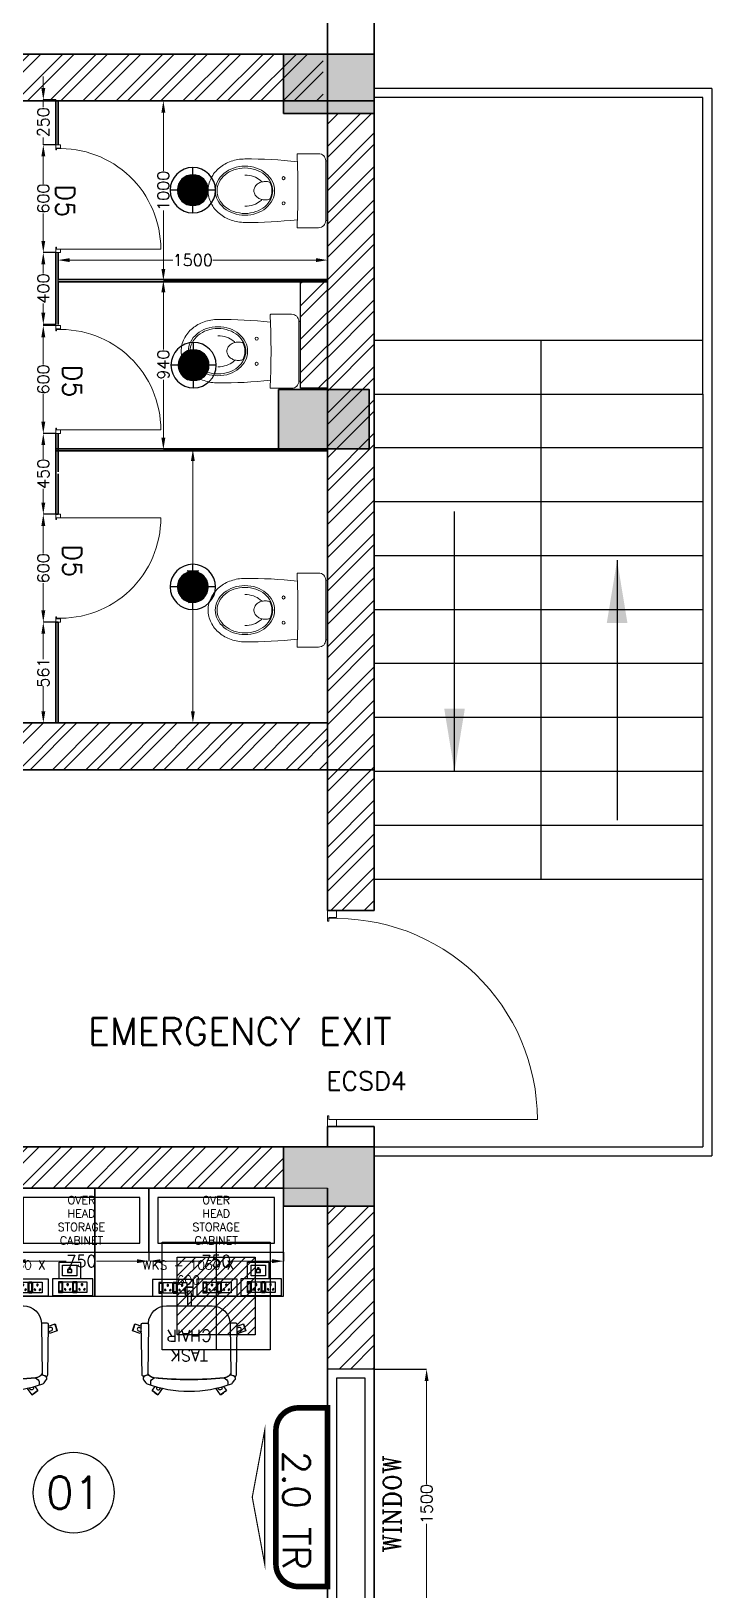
# Model space of a CAD drawing. Extents: x -52083 to 49512, y -145230 to 20224.
# Drawn here: x -25967 to -22179, y -115345 to -106674 of the extents above; entities that cross this region are included whole.
import ezdxf
from ezdxf.enums import TextEntityAlignment as Align

# ---------------------------------------------------------------- set-up
doc = ezdxf.new("R2010")
doc.units = 0
doc.header["$LTSCALE"] = 0.5
doc.header["$MEASUREMENT"] = 0
doc.header["$PDMODE"] = 32
for name, color, linetype, lineweight in [('0-1 AC UNIT', 8, 'Continuous', 25), ('1', 7, 'Continuous', 9), ('1200x2100 Door', 5, 'Continuous', 5), ('COL', 1, 'Continuous', 35), ('DIM', 3, 'Continuous', 5), ('ELE-36W EMERGENCY  LED LIGHT', 7, 'Continuous', 25), ('Hatch-1', 8, 'Continuous', 5), ('Microlab', 5, 'Continuous', 13), ('New Wall', 5, 'Continuous', 35), ('Sa-Block Text', 7, 'Continuous', 18), ('wall-1', 7, 'Continuous', 35)]:
    doc.layers.add(name, color=color, linetype=linetype, lineweight=lineweight)
for name, color, linetype in [('Asbuilt', 7, 'Continuous'), ('ELE 36W EMERGENCY LIGHT', 5, 'Continuous'), ('ELE-12W LED', 1, 'Continuous'), ('Godrej chairs', 22, 'Continuous'), ('Godrej Furniture', 21, 'Continuous'), ('PDF_Text', 5, 'Continuous'), ('SA-6MRP', 1, 'Continuous'), ('SA-6MUP', 223, 'Continuous'), ('SA-FUR', 3, 'Continuous'), ('SA-Lan', 3, 'Continuous'), ('TEXT-N', 1, 'Continuous')]:
    doc.layers.add(name, color=color, linetype=linetype)
doc.styles.add('RomanS', font='romans.shx')
doc.styles.get("Standard").update_dxf_attribs({"font": 'romans.shx'})
doc.dimstyles.new('Sa-dim', dxfattribs={"dimtxt": 65, "dimasz": 65, "dimexe": 0, "dimexo": 0, "dimtad": 0, "dimdec": 0, "dimdsep": 46, "dimtxsty": 'Standard', "dimcen": 0, "dimclrd": 256, "dimclre": 7, "dimclrt": 1, "dimadec": 0, "dimazin": 0, "dimtfac": 1, "dimtdec": 0, "dimtmove": 0, "dimatfit": 3, "dimfxl": 1, "dimlwd": -1, "dimarcsym": 0})
pattern_1 = [(45, (22946.7, -16431.28), (-92.80777, 92.80777), []), (45, (23008.57, -16431.28), (-92.80777, 92.80777), [])]

# ---------------------------------------------------------------- blocks, each defined once
blk = doc.blocks.new('*U109')
at = {"color": 5}
blk.add_wipeout([(50, 400), (50, 240), (1450, 240), (1450, 400)], dxfattribs=at)
blk.add_wipeout([(0, 450), (0, 190), (1500, 190), (1500, 450)], dxfattribs=at)
for points in [[(0, 450), (0, 190), (1500, 190), (1500, 450)], [(50, 400), (50, 240), (1450, 240), (1450, 400)]]:
    blk.add_lwpolyline(points, close=True, dxfattribs=at)
blk = doc.blocks.new('*D951')
at = {"layer": 'Defpoints', "color": 0}
for p in [(-24057.5, -114118), (-23766.3, -114118), (-24057.5, -115618)]:
    blk.add_point(p, dxfattribs=at)
at = {"layer": 'DIM', "color": 7, "lineweight": -2}
for p, q in [((-24057.5, -114118), (-23766.3, -114118)), ((-24057.5, -115618), (-23766.3, -115618))]:
    blk.add_line(p, q, dxfattribs=at)
at = {"layer": 'DIM'}
for p, q in [((-23766.3, -114183), (-23766.3, -114757.5)), ((-23766.3, -115553), (-23766.3, -114978.5))]:
    blk.add_line(p, q, dxfattribs=at)
for points in [[(-23777.1, -114183), (-23755.5, -114183), (-23766.3, -114118)], [(-23777.1, -115553), (-23755.5, -115553), (-23766.3, -115618)]]:
    blk.add_solid(points, dxfattribs=at)
at = {"layer": 'DIM', "color": 1, "insert": (-23766.3, -114868), "char_height": 65, "attachment_point": 5, "rotation": 90}
blk.add_mtext('1500', dxfattribs=at)
blk = doc.blocks.new('SD 1200x2100')
at = {"layer": '1200x2100 Door'}
for p, q in [((289771.1, 46661.9), (289771.1, 46711.8)), ((289771.1, 46711.8), (289829.5, 46711.8)), ((289771.1, 46661.9), (289771.1, 46711.8)), ((289771.1, 46661.9), (289809.4, 46661.9)), ((289809.4, 46661.9), (289809.4, 46705.1)), ((289809.4, 46705.1), (289829.5, 46705.1)), ((289829.5, 46705.1), (289829.5, 46711.8)), ((290971.1, 46711.8), (290912.7, 46711.8)), ((290912.7, 46705.1), (290912.7, 46711.8)), ((290932.8, 46705.1), (290912.7, 46705.1)), ((290932.8, 46661.9), (290932.8, 46705.1)), ((290971.1, 46661.9), (290932.8, 46661.9)), ((290932.8, 46661.9), (290932.8, 45543.9)), ((290971.1, 46661.9), (290971.1, 46711.8))]:
    blk.add_line(p, q, dxfattribs=at)
blk.add_arc((290932.8, 46661.9), 1118, 177.44259, 270, dxfattribs=at)
blk = doc.blocks.new('Taskchair')
at = {"layer": 'Godrej chairs', "color": 7, "ltscale": 10}
for p, q in [((-214.6, 220.3), (-214.6, 220.3)), ((-282.4, -81.2), (-266.1, -76)), ((282.4, -81.2), (266.1, -76)), ((-276.2, -100.3), (-266.5, -97.1)), ((276.2, -100.3), (266.5, -97.1)), ((-10, -293.7), (-10, -221.3)), ((10, -293.7), (10, -221.3))]:
    blk.add_line(p, q, dxfattribs=at)
for points in [[(-190.2, 227.7), (-207.2, 251.2), (-174.8, 274.7), (-148.4, 238.3)], [(148.4, 238.3), (174.8, 274.7), (207.2, 251.2), (190.2, 227.7)], [(-241.7, 208.3), (-241.7, 208.3)], [(-234.9, 213.3), (-234.9, 213.3)], [(-195, 179.1), (-195, 179.1)], [(164.5, 243.5), (164.5, 243.5)], [(180.7, 231.7), (180.7, 231.7)], [(195, 179.1), (195, 179.1)], [(214.6, 220.3), (214.6, 220.3)], [(214.6, 220.3), (214.6, 220.3)], [(214.6, 220.3), (214.6, 220.3)], [(241.7, 208.3), (241.7, 208.3)], [(-218.9, 171.1), (-218.9, 171.1)], [(-218.9, 171.1), (-218.9, 171.1)], [(218.9, 171.1), (218.9, 171.1)], [(218.9, 171.1), (218.9, 171.1)], [(218.9, 171.1), (218.9, 171.1)], [(-266.6, -107.7), (-302.9, -119.5), (-315.3, -81.4), (-272.5, -67.5), (-269.4, -77)], [(269.4, -77), (272.5, -67.5), (315.3, -81.4), (302.9, -119.5), (266.6, -107.7)], [(10, -280), (20, -280), (20, -325), (-20, -325), (-20, -280), (-10, -280)]]:
    blk.add_lwpolyline(points, dxfattribs=at)
for points in [[(-174.5, 274.2, 0.030798), (-206.8, 250.7)], [(206.8, 250.7, 0.030798), (174.5, 274.2)], [(221.5, 169, 0.261227), (235.8, 165.9, 0.000719), (251.5, 171, 0.414214), (254.3, 192), (241.7, 208.3, 0.143437), (234.9, 213.3, 0.174712), (-234.9, 213.3, 0.143437), (-241.7, 208.3), (-254.3, 192, 0.414214), (-251.5, 171, 0.000719), (-235.8, 165.9, 0.261227), (-221.5, 169, -0.182992), (-195, 179.1), (-209.5, 191.6, -0.217315), (-214.6, 202.9), (-214.6, 220.3)], [(-231.1, 156.3, -0.28884), (-195, 179.1, -0.051282), (195, 179.1, -0.28884), (231.1, 156.3)], [(196.9, 179, 0.051149), (-195, 179.1)], [(-179.9, 230.6), (-180.7, 231.7, -1), (-164.5, 243.5), (-159, 235.9)], [(179.9, 230.6), (180.7, 231.7, 1), (164.5, 243.5), (159, 235.9)], [(214.6, 220.3), (214.6, 220.3), (214.6, 202.9, -0.217315), (209.5, 191.6), (195, 179.1, -0.161268), (218.9, 171.1), (218.9, 171.1)], [(227, -116.4), (226.8, -124.1, -0.405093), (126.8, -220.9), (-126.8, -220.9, -0.405093), (-226.8, -124.1), (-227, -116.4)]]:
    blk.add_lwpolyline(points, format="xyb", dxfattribs=at)
for points in [[(-259.3, -124.1), (-234.5, -124.1, 0.423389), (-227, -116.3), (-231.1, 159.2, 0.318217), (-236.4, 166.1), (-252.5, 171.2, 0.507849), (-262.2, 164), (-266.8, -116.6, 0.413746)], [(259.3, -124.1), (234.5, -124.1, -0.423389), (227, -116.3), (231.1, 159.2, -0.318217), (236.4, 166.1), (252.5, 171.2, -0.507849), (262.2, 164), (266.8, -116.6, -0.413746)]]:
    blk.add_lwpolyline(points, format="xyb", close=True, dxfattribs=at)
for centre, radius, start, end in [((0, 0), 325, 194.47188, 201.52812), ((-279.3, -90.7), 10, 108, 288), ((279.3, -90.7), 10, 252, 72), ((0, 0), 325, 338.47188, 345.52812), ((0, 0), 325, 266.47188, 273.52812), ((0, -293.7), 10, 180, 0)]:
    blk.add_arc(centre, radius, start, end, dxfattribs=at)
at = {"layer": 'PDF_Text', "insert": (0, 0), "char_height": 65, "width": 310.353, "attachment_point": 5}
blk.add_mtext('{\\C1;TASK CHAIR}', dxfattribs=at)
blk = doc.blocks.new('A$C3AAB5AD5')
at = {"layer": 'Godrej Furniture', "color": 1, "ltscale": 10}
blk.add_lwpolyline([(0, 535.2), (1050, 535.2), (1050, 1135.2), (0, 1135.2)], close=True, dxfattribs=at)
at = {"layer": 'Godrej Furniture', "color": 7, "rotation": 180}
blk.add_blockref('Taskchair', (525, 260.2), dxfattribs=at)
at = {"color": 7, "lineweight": 0, "ltscale": 500, "insert": (520.1, 665.3), "char_height": 50, "attachment_point": 5}
blk.add_mtext_dynamic_manual_height_columns('WKS - 1050 X 600', width=575.671, gutter_width=1, heights=[0], dxfattribs=at)
blk = doc.blocks.new('*U123')
at = {"color": 30}
for points in [[(-750, -355), (0, -355), (0, 0), (-750, 0)], [(-700, -305), (-50, -305), (-50, -50), (-700, -50)]]:
    blk.add_lwpolyline(points, close=True, dxfattribs=at)
blk = doc.blocks.new('*D1009')
at = {"layer": 'Defpoints', "color": 0}
for p in [(-25312.5, -113466.7), (-24562.5, -113466.7), (-24562.5, -113516.7)]:
    blk.add_point(p, dxfattribs=at)
at = {"layer": 'DIM', "color": 7, "lineweight": -2}
for p, q in [((-25312.5, -113466.7), (-25312.5, -113516.7)), ((-24562.5, -113466.7), (-24562.5, -113516.7))]:
    blk.add_line(p, q, dxfattribs=at)
at = {"layer": 'DIM'}
for p, q in [((-25247.5, -113516.7), (-25021.7, -113516.7)), ((-24627.5, -113516.7), (-24853.3, -113516.7))]:
    blk.add_line(p, q, dxfattribs=at)
for points in [[(-25247.5, -113505.9), (-25247.5, -113527.5), (-25312.5, -113516.7)], [(-24627.5, -113505.9), (-24627.5, -113527.5), (-24562.5, -113516.7)]]:
    blk.add_solid(points, dxfattribs=at)
at = {"layer": 'DIM', "color": 1, "insert": (-24937.5, -113516.7), "char_height": 65, "attachment_point": 5}
blk.add_mtext('750', dxfattribs=at)
blk = doc.blocks.new('*D1010')
at = {"layer": 'Defpoints', "color": 0}
for p in [(-26062.5, -113466.7), (-25312.5, -113466.7), (-25312.5, -113516.7)]:
    blk.add_point(p, dxfattribs=at)
at = {"layer": 'DIM', "color": 7, "lineweight": -2}
for p, q in [((-26062.5, -113466.7), (-26062.5, -113516.7)), ((-25312.5, -113466.7), (-25312.5, -113516.7))]:
    blk.add_line(p, q, dxfattribs=at)
at = {"layer": 'DIM'}
for p, q in [((-25997.5, -113516.7), (-25771.7, -113516.7)), ((-25377.5, -113516.7), (-25603.3, -113516.7))]:
    blk.add_line(p, q, dxfattribs=at)
for points in [[(-25997.5, -113505.9), (-25997.5, -113527.5), (-26062.5, -113516.7)], [(-25377.5, -113505.9), (-25377.5, -113527.5), (-25312.5, -113516.7)]]:
    blk.add_solid(points, dxfattribs=at)
at = {"layer": 'DIM', "color": 1, "insert": (-25687.5, -113516.7), "char_height": 65, "attachment_point": 5}
blk.add_mtext('750', dxfattribs=at)
blk = doc.blocks.new('*U133')
at = {"ltscale": 300}
for p, q in [((-78.1, 29.8), (-78.1, -29.8)), ((-78.1, 29.8), (-78.1, -29.8)), ((-57.3, 29.8), (-78.1, 29.8)), ((-78.1, 29.8), (-57.3, 29.8)), ((-76.3, 23.3), (-76.3, -23.3)), ((-59.1, 23.3), (-76.3, 23.3)), ((-59.1, -23.3), (-59.1, 23.3)), ((-57.3, -29.8), (-57.3, 29.8)), ((-53.9, 29.8), (-1.7, 29.8)), ((-53.9, -29.8), (-53.9, 29.8)), ((-1.7, 29.8), (-1.7, -29.8)), ((1.7, 29.8), (1.7, -29.8)), ((1.7, 29.8), (1.7, -29.8)), ((22.5, 29.8), (1.7, 29.8)), ((1.7, 29.8), (22.5, 29.8)), ((3.5, 23.3), (3.5, -23.3)), ((20.7, 23.3), (3.5, 23.3)), ((20.7, -23.3), (20.7, 23.3)), ((22.5, -29.8), (22.5, 29.8)), ((25.9, -29.8), (25.9, 29.8)), ((25.9, 29.8), (78.1, 29.8)), ((78.1, 29.8), (78.1, -29.8)), ((-78.1, -29.8), (-57.3, -29.8)), ((-76.3, -21.2), (-59.1, -21.2)), ((-76.3, -23.3), (-59.1, -23.3)), ((-1.7, -29.8), (-53.9, -29.8)), ((1.7, -29.8), (22.5, -29.8)), ((3.5, -21.2), (20.7, -21.2)), ((3.5, -23.3), (20.7, -23.3)), ((78.1, -29.8), (25.9, -29.8))]:
    blk.add_line(p, q, dxfattribs=at)
blk.add_lwpolyline([(-113, -46), (113, -46), (113, 46), (-113, 46)], close=True, dxfattribs=at)
for centre, radius, start, end in [((-27.8, 14.7), 4.06, 307.15837, 232.84163), ((-27.8, 10.6), 2.59, 161.40312, 18.59688), ((52, 14.7), 4.06, 307.15837, 232.84163), ((52, 10.6), 2.59, 161.40312, 18.59688), ((-42.7, -11.6), 3.5, 5.26891, 272.51003), ((-39.9, -14), 2.82, 202.68381, 75.09514), ((-15.7, -14), 2.82, 104.90486, 337.31619), ((-12.9, -11.6), 3.5, 267.48997, 174.73109), ((37.1, -11.6), 3.5, 5.26891, 272.51003), ((39.9, -14), 2.82, 202.68381, 75.09514), ((64.1, -14), 2.82, 104.90486, 337.31619), ((66.9, -11.6), 3.5, 267.48997, 174.73109)]:
    blk.add_arc(centre, radius, start, end, dxfattribs=at)
at = {"layer": 'Sa-Block Text', "flags": 1}
for tag, p in [('PROJECTNAME', (102.4, 776)), ('FLOOR', (102.4, 686.5)), ('LABNAME', (102.4, 577)), ('ITEMNO:', (102.4, 479.7))]:
    blk.add_attdef(tag, text='', height=65, dxfattribs=at).set_placement(p, align=Align.MIDDLE_CENTER)
at = {"layer": 'Sa-Block Text'}
blk.add_attdef('CATALOGUE', text='', height=65, dxfattribs=at).set_placement((102.4, 360.5), align=Align.MIDDLE_CENTER)
blk = doc.blocks.new('*U119')
at = {"layer": '0-1 AC UNIT', "color": 3, "const_width": 31.2}
blk.add_lwpolyline([(-272.5, -287.5), (471.2, -287.5, 0.414214), (596.2, -162.5), (596.2, 0), (-397.5, 0), (-397.5, -162.5, 0.414214)], format="xyb", close=True, dxfattribs=at)
at = {"layer": '0-1 AC UNIT', "color": 3, "const_width": 6.25}
blk.add_lwpolyline([(471.2, -350), (99.4, -419.2), (-272.5, -350), (471.2, -350)], dxfattribs=at)
blk = doc.blocks.new('A$C054a1436')
at = {"color": 1}
blk.add_circle((225, 225), 225, dxfattribs=at)
blk.add_attdef('T1', text='', height=180).set_placement((225, 225), align=Align.MIDDLE_CENTER)
blk = doc.blocks.new('*U130')
for p, q in [((-78.1, 29.8), (-78.1, -29.8)), ((-78.1, 29.8), (-78.1, -29.8)), ((-57.3, 29.8), (-78.1, 29.8)), ((-78.1, 29.8), (-57.3, 29.8)), ((-76.3, 23.3), (-76.3, -23.3)), ((-59.1, 23.3), (-76.3, 23.3)), ((-59.1, -23.3), (-59.1, 23.3)), ((-57.3, -29.8), (-57.3, 29.8)), ((-53.9, 29.8), (-1.7, 29.8)), ((-53.9, -29.8), (-53.9, 29.8)), ((-1.7, 29.8), (-1.7, -29.8)), ((1.7, 29.8), (1.7, -29.8)), ((1.7, 29.8), (1.7, -29.8)), ((22.5, 29.8), (1.7, 29.8)), ((1.7, 29.8), (22.5, 29.8)), ((3.5, 23.3), (3.5, -23.3)), ((20.7, 23.3), (3.5, 23.3)), ((20.7, -23.3), (20.7, 23.3)), ((22.5, -29.8), (22.5, 29.8)), ((25.9, -29.8), (25.9, 29.8)), ((25.9, 29.8), (78.1, 29.8)), ((78.1, 29.8), (78.1, -29.8)), ((-78.1, -29.8), (-57.3, -29.8)), ((-76.3, -21.2), (-59.1, -21.2)), ((-76.3, -23.3), (-59.1, -23.3)), ((-1.7, -29.8), (-53.9, -29.8)), ((1.7, -29.8), (22.5, -29.8)), ((3.5, -21.2), (20.7, -21.2)), ((3.5, -23.3), (20.7, -23.3)), ((78.1, -29.8), (25.9, -29.8))]:
    blk.add_line(p, q)
blk.add_lwpolyline([(-113, -46), (113, -46), (113, 46), (-113, 46)], close=True)
for centre, radius, start, end in [((-27.8, 14.7), 4.06, 307.15837, 232.84163), ((-27.8, 10.6), 2.59, 161.40312, 18.59688), ((52, 14.7), 4.06, 307.15837, 232.84163), ((52, 10.6), 2.59, 161.40312, 18.59688), ((-42.7, -11.6), 3.5, 5.26891, 272.51003), ((-39.9, -14), 2.82, 202.68381, 75.09514), ((-15.7, -14), 2.82, 104.90486, 337.31619), ((-12.9, -11.6), 3.5, 267.48997, 174.73109), ((37.1, -11.6), 3.5, 5.26891, 272.51003), ((39.9, -14), 2.82, 202.68381, 75.09514), ((64.1, -14), 2.82, 104.90486, 337.31619), ((66.9, -11.6), 3.5, 267.48997, 174.73109)]:
    blk.add_arc(centre, radius, start, end)
at = {"layer": 'Sa-Block Text', "flags": 1}
for tag, p in [('PROJECTNAME', (14.8, 619.1)), ('FLOOR', (14.8, 529.6)), ('LABNAME', (14.8, 420.1)), ('ITEMNO:', (14.8, 322.8))]:
    blk.add_attdef(tag, text='', height=65, dxfattribs=at).set_placement(p, align=Align.MIDDLE_CENTER)
at = {"layer": 'Sa-Block Text'}
blk.add_attdef('CATALOGUE', text='', height=65, dxfattribs=at).set_placement((14.8, 173.9), align=Align.MIDDLE_CENTER)
blk = doc.blocks.new('*U132')
for points in [[(-59.4, 46), (59.4, 46), (59.4, -46), (-59.4, -46)], [(-39.1, 29.8), (39.1, 29.8), (39.1, -29.8), (-39.1, -29.8)], [(12.4, 5.6), (5.4, 5.6), (5.4, 14.6), (-5.4, 14.6), (-5.4, 5.6), (-12.4, 5.6), (-12.4, -10.5), (12.4, -10.5)], [(11.1, 4.3), (4.1, 4.3), (4.1, 13.4), (-4.1, 13.4), (-4.1, 4.3), (-11.1, 4.3), (-11.1, -9.2), (11.1, -9.2)]]:
    blk.add_lwpolyline(points, close=True)
at = {"layer": 'Sa-Block Text', "flags": 1}
for tag, p in [('PROJECTNAME', (15.2, 670.6)), ('FLOOR', (15.2, 581.1)), ('LABNAME', (15.2, 471.6)), ('ITEMNO:', (15.2, 374.3))]:
    blk.add_attdef(tag, text='', height=65, dxfattribs=at).set_placement(p, align=Align.MIDDLE_CENTER)
at = {"layer": 'Sa-Block Text'}
blk.add_attdef('CATALOGUE', text='', height=65, dxfattribs=at).set_placement((15.2, 223), align=Align.MIDDLE_CENTER)
blk = doc.blocks.new('A$C029a48cf')
blk.add_line((-10, 166), (-10, -166))
for points in [[(-168.1, 161.4, 0.029046), (-460, 176.5, 0.08272), (-537.4, 163.6, 0.090502), (-602.2, 127.3, 0.104235), (-648.7, 68.8, 0.116575), (-665, 0, 0.116575), (-648.7, -68.8, 0.104235), (-602.2, -127.3, 0.090502), (-537.4, -163.6, 0.08272), (-460, -176.5, 0.029046), (-168.1, -161.4, -0.00263), (-170, -201, 0.414214), (-165, -206), (-50, -206, 0.414214), (-10, -166), (-5, -166, 0.414214), (0, -161), (0, 161, 0.414214), (-5, 166), (-10, 166, 0.414214), (-50, 206), (-165, 206, 0.414214), (-170, 201, -0.00263)], [(-625, 0, 0.116575), (-613, -50.9, 0.104235), (-576.7, -96.5, 0.090502), (-524.5, -125.8, 0.08272), (-460, -136.5, 0.08272), (-395.5, -125.8, 0.090502), (-343.3, -96.5, 0.104235), (-307, -50.9, 0.116575), (-295, 0, 0.116575), (-307, 50.9, 0.104235), (-343.3, 96.5, 0.090502), (-395.5, 125.8, 0.08272), (-460, 136.5, 0.08272), (-524.5, 125.8, 0.090502), (-576.7, 96.5, 0.104235), (-613, 50.9, 0.116575)], [(-615, 0, 0.116575), (-604, -46.4, 0.104235), (-570.3, -88.8, 0.090502), (-521.2, -116.3, 0.08272), (-460, -126.5, 0.08272), (-398.8, -116.3, 0.090502), (-349.7, -88.8, 0.104235), (-316, -46.4, 0.116575), (-305, 0, 0.116575), (-316, 46.4, 0.104235), (-349.7, 88.8, 0.090502), (-398.8, 116.3, 0.08272), (-460, 126.5, 0.08272), (-521.2, 116.3, 0.090502), (-570.3, 88.8, 0.104235), (-604, 46.4, 0.116575)]]:
    blk.add_lwpolyline(points, format="xyb", close=True)
for points in [[(-365.7, 48.9, 0.036112), (-375.2, 58, 0.090502), (-411.7, 78.5, 0.08272), (-460, 86.5, 0.08272)], [(-322.3, 47.8, 0.074737), (-345.9, 51.3, 0.080041), (-371.1, 47.3, 0.088843), (-391.4, 36.3, 0.10499), (-405.6, 19, 0.120185), (-410.2, 0, 0.120185)], [(-410.2, 0, 0.120185), (-405.6, -19, 0.10499), (-391.4, -36.3, 0.088843), (-371.1, -47.3, 0.080041), (-345.9, -51.3, 0.074737), (-322.3, -47.8, 0.088843)], [(-322.3, -47.8, 0.008108), (-320.4, -44.2, 0.116575), (-310, 0, 0.116575), (-320.4, 44.2, 0.008108), (-322.3, 47.8, 0.090502)], [(-460, -86.5, 0.08272), (-411.7, -78.5, 0.090502), (-375.2, -58, 0.036112), (-365.7, -48.9, 0.116575)]]:
    blk.add_lwpolyline(points, format="xyb")
for centre in [(-245, 70), (-245, -70)]:
    blk.add_circle(centre, 8.58)
blk.add_arc((-3929.6, 0), 3764.9, 357.54236, 2.45764)
blk = doc.blocks.new('*D924')
at = {"layer": 'Defpoints', "color": 0}
for p in [(-25829.4, -108311.9), (-25899.8, -108911.9), (-25829.4, -108911.9)]:
    blk.add_point(p, dxfattribs=at)
at = {"layer": 'DIM', "color": 7, "lineweight": -2}
for p, q in [((-25829.4, -108311.9), (-25899.8, -108311.9)), ((-25829.4, -108911.9), (-25899.8, -108911.9))]:
    blk.add_line(p, q, dxfattribs=at)
at = {"layer": 'DIM'}
for p, q in [((-25899.8, -108376.9), (-25899.8, -108529.2)), ((-25899.8, -108846.9), (-25899.8, -108694.5))]:
    blk.add_line(p, q, dxfattribs=at)
for points in [[(-25910.6, -108376.9), (-25888.9, -108376.9), (-25899.8, -108311.9)], [(-25910.6, -108846.9), (-25888.9, -108846.9), (-25899.8, -108911.9)]]:
    blk.add_solid(points, dxfattribs=at)
at = {"layer": 'DIM', "color": 1, "insert": (-25899.8, -108611.9), "char_height": 65, "attachment_point": 5, "rotation": 90}
blk.add_mtext('600', dxfattribs=at)
blk = doc.blocks.new('*D925')
at = {"layer": 'Defpoints', "color": 0}
for p in [(-24317.5, -108061.9), (-25231.6, -109001.4), (-24317.5, -109001.4)]:
    blk.add_point(p, dxfattribs=at)
at = {"layer": 'DIM', "color": 7, "lineweight": -2}
for p, q in [((-24317.5, -108061.9), (-25231.6, -108061.9)), ((-24317.5, -109001.4), (-25231.6, -109001.4))]:
    blk.add_line(p, q, dxfattribs=at)
at = {"layer": 'DIM'}
for p, q in [((-25231.6, -108126.9), (-25231.6, -108445.2)), ((-25231.6, -108936.4), (-25231.6, -108613.6))]:
    blk.add_line(p, q, dxfattribs=at)
for points in [[(-25242.4, -108126.9), (-25220.7, -108126.9), (-25231.6, -108061.9)], [(-25242.4, -108936.4), (-25220.7, -108936.4), (-25231.6, -109001.4)]]:
    blk.add_solid(points, dxfattribs=at)
at = {"layer": 'DIM', "color": 1, "insert": (-25231.6, -108529.4), "char_height": 65, "attachment_point": 5, "rotation": 90}
blk.add_mtext('940', dxfattribs=at)
blk = doc.blocks.new('*D926')
at = {"layer": 'Defpoints', "color": 0}
for p in [(-25817.5, -107947.9), (-25817.5, -108067.9), (-24317.5, -108067.9)]:
    blk.add_point(p, dxfattribs=at)
at = {"layer": 'DIM', "color": 7, "lineweight": -2}
for p, q in [((-25817.5, -108067.9), (-25817.5, -107947.9)), ((-24317.5, -108067.9), (-24317.5, -107947.9))]:
    blk.add_line(p, q, dxfattribs=at)
at = {"layer": 'DIM'}
for p, q in [((-25752.5, -107947.9), (-25178, -107947.9)), ((-24382.5, -107947.9), (-24957, -107947.9))]:
    blk.add_line(p, q, dxfattribs=at)
for points in [[(-25752.5, -107937.1), (-25752.5, -107958.8), (-25817.5, -107947.9)], [(-24382.5, -107937.1), (-24382.5, -107958.8), (-24317.5, -107947.9)]]:
    blk.add_solid(points, dxfattribs=at)
at = {"layer": 'DIM', "color": 1, "insert": (-25067.5, -107947.9), "char_height": 65, "attachment_point": 5}
blk.add_mtext('1500', dxfattribs=at)
blk = doc.blocks.new('*D927')
at = {"layer": 'Defpoints', "color": 0}
for p in [(-25829.4, -107305.9), (-25899.8, -107905.9), (-25829.4, -107905.9)]:
    blk.add_point(p, dxfattribs=at)
at = {"layer": 'DIM', "color": 7, "lineweight": -2}
for p, q in [((-25829.4, -107305.9), (-25899.8, -107305.9)), ((-25829.4, -107905.9), (-25899.8, -107905.9))]:
    blk.add_line(p, q, dxfattribs=at)
at = {"layer": 'DIM'}
for p, q in [((-25899.8, -107370.9), (-25899.8, -107523.2)), ((-25899.8, -107840.9), (-25899.8, -107688.5))]:
    blk.add_line(p, q, dxfattribs=at)
for points in [[(-25910.6, -107370.9), (-25888.9, -107370.9), (-25899.8, -107305.9)], [(-25910.6, -107840.9), (-25888.9, -107840.9), (-25899.8, -107905.9)]]:
    blk.add_solid(points, dxfattribs=at)
at = {"layer": 'DIM', "color": 1, "insert": (-25899.8, -107605.9), "char_height": 65, "attachment_point": 5, "rotation": 90}
blk.add_mtext('600', dxfattribs=at)
blk = doc.blocks.new('*D928')
at = {"layer": 'Defpoints', "color": 0}
for p in [(-25829.5, -107055.9), (-25899.8, -107305.9), (-25829.5, -107305.9)]:
    blk.add_point(p, dxfattribs=at)
at = {"layer": 'DIM'}
for p, q in [((-25899.8, -106990.9), (-25899.8, -106925.9)), ((-25899.8, -107055.9), (-25899.8, -107096.7)), ((-25899.8, -107305.9), (-25899.8, -107265.1)), ((-25899.8, -107370.9), (-25899.8, -107435.9))]:
    blk.add_line(p, q, dxfattribs=at)
at = {"layer": 'DIM', "color": 7, "lineweight": -2}
for p, q in [((-25829.5, -107055.9), (-25899.8, -107055.9)), ((-25829.5, -107305.9), (-25899.8, -107305.9))]:
    blk.add_line(p, q, dxfattribs=at)
at = {"layer": 'DIM'}
for points in [[(-25910.6, -106990.9), (-25888.9, -106990.9), (-25899.8, -107055.9)], [(-25910.6, -107370.9), (-25888.9, -107370.9), (-25899.8, -107305.9)]]:
    blk.add_solid(points, dxfattribs=at)
at = {"layer": 'DIM', "color": 1, "insert": (-25899.8, -107180.9), "char_height": 65, "attachment_point": 5, "rotation": 90}
blk.add_mtext('250', dxfattribs=at)
blk = doc.blocks.new('*D929')
at = {"layer": 'Defpoints', "color": 0}
for p in [(-25829.5, -107905.9), (-25899.8, -108305.9), (-25829.5, -108305.9)]:
    blk.add_point(p, dxfattribs=at)
at = {"layer": 'DIM', "color": 7, "lineweight": -2}
for p, q in [((-25829.5, -107905.9), (-25899.8, -107905.9)), ((-25829.5, -108305.9), (-25899.8, -108305.9))]:
    blk.add_line(p, q, dxfattribs=at)
at = {"layer": 'DIM'}
for p, q in [((-25899.8, -107970.9), (-25899.8, -108021.7)), ((-25899.8, -108240.9), (-25899.8, -108190.1))]:
    blk.add_line(p, q, dxfattribs=at)
for points in [[(-25910.6, -107970.9), (-25888.9, -107970.9), (-25899.8, -107905.9)], [(-25910.6, -108240.9), (-25888.9, -108240.9), (-25899.8, -108305.9)]]:
    blk.add_solid(points, dxfattribs=at)
at = {"layer": 'DIM', "color": 1, "insert": (-25899.8, -108105.9), "char_height": 65, "attachment_point": 5, "rotation": 90}
blk.add_mtext('400', dxfattribs=at)
blk = doc.blocks.new('*D930')
at = {"layer": 'Defpoints', "color": 0}
for p in [(-25899.8, -109361.9), (-25829.4, -109361.9), (-25829.4, -109961.9)]:
    blk.add_point(p, dxfattribs=at)
at = {"layer": 'DIM', "color": 7, "lineweight": -2}
for p, q in [((-25829.4, -109361.9), (-25899.8, -109361.9)), ((-25829.4, -109961.9), (-25899.8, -109961.9))]:
    blk.add_line(p, q, dxfattribs=at)
at = {"layer": 'DIM'}
for p, q in [((-25899.8, -109426.9), (-25899.8, -109579.2)), ((-25899.8, -109896.9), (-25899.8, -109744.5))]:
    blk.add_line(p, q, dxfattribs=at)
for points in [[(-25910.6, -109426.9), (-25888.9, -109426.9), (-25899.8, -109361.9)], [(-25910.6, -109896.9), (-25888.9, -109896.9), (-25899.8, -109961.9)]]:
    blk.add_solid(points, dxfattribs=at)
at = {"layer": 'DIM', "color": 1, "insert": (-25899.8, -109661.9), "char_height": 65, "attachment_point": 5, "rotation": 90}
blk.add_mtext('600', dxfattribs=at)
blk = doc.blocks.new('*D931')
at = {"layer": 'Defpoints', "color": 0}
for p in [(-25829.4, -108911.9), (-25899.8, -109361.9), (-25829.4, -109361.9)]:
    blk.add_point(p, dxfattribs=at)
at = {"layer": 'DIM', "color": 7, "lineweight": -2}
for p, q in [((-25829.4, -108911.9), (-25899.8, -108911.9)), ((-25829.4, -109361.9), (-25899.8, -109361.9))]:
    blk.add_line(p, q, dxfattribs=at)
at = {"layer": 'DIM'}
for p, q in [((-25899.8, -108976.9), (-25899.8, -109052.7)), ((-25899.8, -109296.9), (-25899.8, -109221.1))]:
    blk.add_line(p, q, dxfattribs=at)
for points in [[(-25910.6, -108976.9), (-25888.9, -108976.9), (-25899.8, -108911.9)], [(-25910.6, -109296.9), (-25888.9, -109296.9), (-25899.8, -109361.9)]]:
    blk.add_solid(points, dxfattribs=at)
at = {"layer": 'DIM', "color": 1, "insert": (-25899.8, -109136.9), "char_height": 65, "attachment_point": 5, "rotation": 90}
blk.add_mtext('450', dxfattribs=at)
blk = doc.blocks.new('*D932')
at = {"layer": 'Defpoints', "color": 0}
for p in [(-25067.5, -109001.4), (-25067.5, -110522.9), (-25067.2, -110522.9)]:
    blk.add_point(p, dxfattribs=at)
at = {"layer": 'DIM', "color": 7, "lineweight": -2}
for p, q in [((-25067.5, -109001.4), (-25067.2, -109001.4)), ((-25067.5, -110522.9), (-25067.2, -110522.9))]:
    blk.add_line(p, q, dxfattribs=at)
at = {"layer": 'DIM'}
for p, q in [((-25067.2, -109066.4), (-25067.2, -109660.9)), ((-25067.2, -110457.9), (-25067.2, -109863.4))]:
    blk.add_line(p, q, dxfattribs=at)
for points in [[(-25078, -109066.4), (-25056.4, -109066.4), (-25067.2, -109001.4)], [(-25078, -110457.9), (-25056.4, -110457.9), (-25067.2, -110522.9)]]:
    blk.add_solid(points, dxfattribs=at)
at = {"layer": 'DIM', "color": 1, "insert": (-25067.2, -109762.2), "char_height": 65, "attachment_point": 5, "rotation": 90}
blk.add_mtext('1521', dxfattribs=at)
blk = doc.blocks.new('*D940')
at = {"layer": 'Defpoints', "color": 0}
for p in [(-25231.6, -107061.9), (-25231.6, -107061.9), (-25231.6, -108061.9)]:
    blk.add_point(p, dxfattribs=at)
at = {"layer": 'DIM'}
for p, q in [((-25231.6, -107126.9), (-25231.6, -107451.4)), ((-25231.6, -107996.9), (-25231.6, -107672.4))]:
    blk.add_line(p, q, dxfattribs=at)
for points in [[(-25242.4, -107126.9), (-25220.7, -107126.9), (-25231.6, -107061.9)], [(-25242.4, -107996.9), (-25220.7, -107996.9), (-25231.6, -108061.9)]]:
    blk.add_solid(points, dxfattribs=at)
at = {"layer": 'DIM', "color": 1, "insert": (-25231.6, -107561.9), "char_height": 65, "attachment_point": 5, "rotation": 90}
blk.add_mtext('1000', dxfattribs=at)
blk = doc.blocks.new('*D941')
at = {"layer": 'Defpoints', "color": 0}
for p in [(-25829.4, -109961.9), (-25899.8, -110522.9), (-25829.4, -110522.9)]:
    blk.add_point(p, dxfattribs=at)
at = {"layer": 'DIM', "color": 7, "lineweight": -2}
for p, q in [((-25829.4, -109961.9), (-25899.8, -109961.9)), ((-25829.4, -110522.9), (-25899.8, -110522.9))]:
    blk.add_line(p, q, dxfattribs=at)
at = {"layer": 'DIM'}
for p, q in [((-25899.8, -110026.9), (-25899.8, -110167.5)), ((-25899.8, -110457.9), (-25899.8, -110317.3))]:
    blk.add_line(p, q, dxfattribs=at)
for points in [[(-25910.6, -110026.9), (-25888.9, -110026.9), (-25899.8, -109961.9)], [(-25910.6, -110457.9), (-25888.9, -110457.9), (-25899.8, -110522.9)]]:
    blk.add_solid(points, dxfattribs=at)
at = {"layer": 'DIM', "color": 1, "insert": (-25899.8, -110242.4), "char_height": 65, "attachment_point": 5, "rotation": 90}
blk.add_mtext('561', dxfattribs=at)
blk = doc.blocks.new('18W LED')
at = {"layer": 'ELE-12W LED'}
h = blk.add_hatch(dxfattribs=at)
h.set_pattern_fill('ANSI31', color=252)
h.set_pattern_definition([(45, (-1135553.9097, 459369.4158), (-2.24506403, 2.24506403), [])])
edge = h.paths.add_edge_path()
edge.add_arc((0, 0), 85.7, 0, 360)
at = {"layer": 'ELE-12W LED', "color": 1}
for p, q in [((0, -126.1), (0, 126.1)), ((-126.1, 0), (126.1, 0))]:
    blk.add_line(p, q, dxfattribs=at)
for radius in [126.1, 85.7]:
    blk.add_circle((0, 0), radius, dxfattribs=at)
blk = doc.blocks.new('ELE.EMERGENCY 40W LED LIGHT')
at = {"layer": 'ELE-36W EMERGENCY  LED LIGHT'}
h = blk.add_hatch(dxfattribs=at)
h.set_pattern_fill('ANSI31', color=5, scale=300, style=0)
h.paths.add_polyline_path([(-207.7, -207.7), (-207.7, 207.7), (207.7, 207.7), (207.7, -207.7)])
for p, q in [((0, 288), (0, -288)), ((-288, 0), (288, 0))]:
    blk.add_line(p, q, dxfattribs=at)
for points in [[(-288, -288), (-288, 288), (288, 288), (288, -288)], [(-207.7, -207.7), (-207.7, 207.7), (207.7, 207.7), (207.7, -207.7)]]:
    blk.add_lwpolyline(points, close=True, dxfattribs=at)
blk = doc.blocks.new('BARE')
at = {"layer": 'COL'}
h = blk.add_hatch(color=256, dxfattribs=at)
h.dxf.hatch_style = 1
h.paths.add_polyline_path([(-6505.5, -9745.7), (-7010.5, -9745.7), (-7010.5, -10075.7), (-6505.5, -10075.7)])
h = blk.add_hatch(color=256, dxfattribs=at)
h.dxf.hatch_style = 1
h.paths.add_polyline_path([(-6534.5, -11610.7), (-7039.5, -11610.7), (-7039.5, -11940.7), (-6534.5, -11940.7)])
h = blk.add_hatch(color=256, dxfattribs=at)
h.dxf.hatch_style = 1
h.paths.add_polyline_path([(-6505.5, -15824.6), (-7010.5, -15824.6), (-7010.5, -16154.6), (-6505.5, -16154.6)])
at = {"layer": 'Hatch-1'}
h = blk.add_hatch(dxfattribs=at)
h.set_pattern_fill('ANSI32,_O', color=256, scale=350)
h.set_pattern_definition([(45, (-108502.94, -16149.46), (-92.80777, 92.80777), []), (45, (-108441.07, -16149.46), (-92.80777, 92.80777), [])])
h.paths.add_polyline_path([(-6790.5, -9745.7), (-13210.5, -9745.7), (-13210.5, -10268.7), (-12950.5, -10268.7), (-12950.5, -10005.7), (-6790.5, -10005.7)])
h = blk.add_hatch(dxfattribs=at)
h.set_pattern_fill('ANSI32,_O', color=256, scale=350)
h.set_pattern_definition(pattern_1)
h.paths.add_polyline_path([(-6765.5, -10075.7), (-6505.5, -10075.7), (-6505.5, -14510.6), (-6765.5, -14510.6)])
h = blk.add_hatch(dxfattribs=at)
h.set_pattern_fill('ANSI32,_O', color=256, scale=350)
h.set_pattern_definition([(45, (22946.7, -16425.28), (-92.80777, 92.80777), []), (45, (23008.57, -16425.28), (-92.80777, 92.80777), [])])
h.paths.add_polyline_path([(-6915.5, -11011.7), (-6765.5, -11011.7), (-6765.5, -11604.7), (-6915.5, -11604.7)])
h = blk.add_hatch(dxfattribs=at)
h.set_pattern_fill('ANSI32,_O', color=256, scale=350)
h.set_pattern_definition([(45, (-108477.94, -16149.46), (-92.80777, 92.80777), []), (45, (-108416.07, -16149.46), (-92.80777, 92.80777), [])])
h.paths.add_polyline_path([(-8660.5, -13466.7), (-6765.5, -13466.7), (-6765.5, -13726.7), (-8660.5, -13726.7)])
h = blk.add_hatch(dxfattribs=at)
h.set_pattern_fill('ANSI32,_O', color=256, scale=350)
h.set_pattern_definition(pattern_1)
h.paths.add_polyline_path([(-7010.5, -16054.6), (-12680.5, -16054.6), (-12680.5, -15824.6), (-7010.5, -15824.6)])
blk.add_line((-6505.5, -11636.6), (-6505.5, -13726.7))
blk.add_lwpolyline([(-6915.5, -11011.7), (-6765.5, -11011.7), (-6765.5, -11604.7), (-6915.5, -11604.7)], close=True)
blk.add_lwpolyline([(-8660.5, -13726.7), (-6765.5, -13726.7), (-6765.5, -13466.7), (-8660.5, -13466.7)])
at = {"layer": 'Asbuilt'}
for p, q in [((-6765.5, -14510.6), (-6765.5, -9751.5)), ((-6765.5, -15824.6), (-6765.5, -15710.6))]:
    blk.add_line(p, q, dxfattribs=at)
at = {"layer": 'COL'}
for points in [[(-7010.5, -9745.7), (-7010.5, -10075.7), (-6505.5, -10075.7), (-6505.5, -9745.7)], [(-7039.5, -11610.7), (-7039.5, -11940.7), (-6534.5, -11940.7), (-6534.5, -11610.7)], [(-7010.5, -15824.6), (-7010.5, -16154.6), (-6505.5, -16154.6), (-6505.5, -15824.6)]]:
    blk.add_lwpolyline(points, close=True, dxfattribs=at)
at = {"layer": 'Hatch-1', "color": 5}
for p, q in [((-13185.5, -15824.6), (-6765.5, -15824.6)), ((-12925.5, -16054.6), (-6765.5, -16054.6))]:
    blk.add_line(p, q, dxfattribs=at)
at = {"layer": 'Hatch-1'}
blk.add_lwpolyline([(-6765.5, -10075.7), (-6505.5, -10075.7), (-6505.5, -14510.6), (-6765.5, -14510.6)], close=True, dxfattribs=at)
at = {"layer": 'New Wall'}
for p, q in [((-8277.5, -9999.7), (-8277.5, -10249.7)), ((-8265.5, -10011.7), (-8265.5, -10249.7)), ((-8277.5, -10849.7), (-8277.5, -11249.7)), ((-8265.5, -10849.7), (-8265.5, -10999.7)), ((-8265.5, -10999.7), (-6765.5, -10999.7)), ((-8265.5, -11011.7), (-8265.5, -11249.7)), ((-8265.5, -11011.7), (-6765.5, -11011.7)), ((-8277.5, -11855.7), (-8277.5, -12080.7)), ((-8265.5, -11855.7), (-8265.5, -12068.7)), ((-6765.5, -11940.7), (-8277.5, -11940.7)), ((-6765.5, -11952.7), (-8277.5, -11952.7)), ((-8277.5, -12080.7), (-8277.5, -12305.7)), ((-8265.5, -12080.7), (-8265.5, -12305.7)), ((-8277.5, -12305.7), (-8265.5, -12305.7)), ((-8277.5, -12905.7), (-8277.5, -13466.7)), ((-8277.5, -12905.7), (-8265.5, -12905.7)), ((-8265.5, -12905.7), (-8265.5, -13466.7))]:
    blk.add_line(p, q, dxfattribs=at)
at = {"layer": 'New Wall', "color": 5}
blk.add_lwpolyline([(-7010.5, -16054.6), (-12680.5, -16054.6), (-12680.5, -15824.6), (-7010.5, -15824.6)], close=True, dxfattribs=at)
at = {"layer": 'TEXT-N'}
for p, q in [((-4626.5, -9937.7), (-6505.5, -9937.7)), ((-4626.5, -9937.7), (-4626.5, -15874.6)), ((-4676.5, -9987.7), (-6505.5, -9987.7)), ((-6505.5, -9987.7), (-6505.5, -11636.6)), ((-6505.5, -9987.7), (-6505.5, -10137.7)), ((-4676.5, -11636.6), (-4676.5, -9987.7)), ((-6505.5, -11336.6), (-4676.5, -11336.6)), ((-5576.5, -14336.6), (-5576.5, -11336.6)), ((-6505.5, -11636.6), (-4676.5, -11636.6)), ((-4676.5, -11636.6), (-4676.5, -15824.6)), ((-4676.5, -11936.6), (-6505.5, -11936.6)), ((-4676.5, -12236.6), (-6505.5, -12236.6)), ((-4676.5, -12536.6), (-6505.5, -12536.6)), ((-4676.5, -12836.6), (-6505.5, -12836.6)), ((-4676.5, -13136.6), (-6505.5, -13136.6)), ((-4676.5, -13436.6), (-6505.5, -13436.6)), ((-4676.5, -13736.6), (-6505.5, -13736.6)), ((-4676.5, -14036.6), (-6505.5, -14036.6)), ((-4676.5, -14336.6), (-6505.5, -14336.6)), ((-6505.5, -15824.6), (-4676.5, -15824.6)), ((-6505.5, -15874.6), (-4626.5, -15874.6))]:
    blk.add_line(p, q, dxfattribs=at)
at = {"layer": 'wall-1', "color": 7}
for p, q in [((-6505.5, -9745.7), (-13185.5, -9745.7)), ((-6505.5, -9745.7), (-13185.5, -9745.7)), ((-12925.5, -10005.7), (-6794.5, -10005.7)), ((-12925.5, -10005.7), (-6765.5, -10005.7)), ((-6505.5, -14008.6), (-6505.5, -14510.6)), ((-6765.5, -14510.6), (-6505.5, -14510.6)), ((-6765.5, -15710.6), (-6505.5, -15710.6)), ((-6505.5, -15710.6), (-6505.5, -36159.6)), ((-6765.5, -36159.6), (-6765.5, -16054.6))]:
    blk.add_line(p, q, dxfattribs=at)
for points in [[(-6765.5, -14510.6), (-6765.5, -8084.2), (-6505.5, -8084.2), (-6505.5, -14008.6)], [(-6765.5, -15824.6), (-6765.5, -15710.6)]]:
    blk.add_lwpolyline(points, dxfattribs=at)
for points in [[(-6765.5, -10005.7), (-6505.5, -10005.7), (-6505.5, -13726.7), (-6765.5, -13726.7)], [(-8660.5, -13466.7), (-6765.5, -13466.7), (-6765.5, -13726.7), (-8660.5, -13726.7)]]:
    blk.add_lwpolyline(points, close=True, dxfattribs=at)
at = {"color": 7, "lineweight": 0, "ltscale": 500}
for p in [(-9110.5, -17189.7), (-8060.5, -17189.7)]:
    blk.add_blockref('A$C3AAB5AD5', p, dxfattribs=at)
at = {"rotation": 180}
for p in [(-8510.5, -16410.6), (-7760.5, -16410.6)]:
    blk.add_blockref('*U123', p, dxfattribs=at)
ref = blk.add_blockref('A$C054a1436', (-8403.6, -17973.4))
ref.add_attrib('T1', '01', dxfattribs={"color": 1, "height": 180}).set_placement((-8178.6, -17748.4), align=Align.MIDDLE_CENTER)
at = {"layer": '1'}
for p in [(-6765.5, -10505.7), (-6915.5, -11398.7), (-6765.5, -12838.7)]:
    blk.add_blockref('A$C029a48cf', p, dxfattribs=at)
at = {"layer": '1200x2100 Door', "color": 0, "yscale": 0.5, "zscale": 0.5, "rotation": 90}
for p, xscale in [((15078.3, 134635.8), -0.5), ((15078.4, 133629.8), -0.5), ((15078.4, -157791.3), 0.5)]:
    blk.add_blockref('SD 1200x2100', p, dxfattribs=dict(at, xscale=xscale))
at = {"layer": '1200x2100 Door', "color": 0, "xscale": -1, "rotation": 90}
blk.add_blockref('SD 1200x2100', (39946.2, 275260.5), dxfattribs=at)
at = {"layer": 'SA-6MRP', "color": 7}
for p in [(-8432.7, -16606.5), (-7380.9, -16606.5), (-7627.3, -16608.6)]:
    blk.add_blockref('*U133', p, dxfattribs=at)
at = {"layer": 'SA-6MUP', "color": 7}
for p in [(-8184.5, -16604.8), (-7134.5, -16604.8)]:
    blk.add_blockref('*U130', p, dxfattribs=at)
at = {"layer": 'SA-Lan', "color": 7}
for p in [(-8201, -16512.2), (-7151, -16512.2)]:
    blk.add_blockref('*U132', p, dxfattribs=at)
at = {"char_height": 45, "width": 367.387, "attachment_point": 5}
for insert in [(-8135.5, -16233.1), (-7385.5, -16233.1)]:
    blk.add_mtext('OVER HEAD STORAGE \\PCABINET', dxfattribs=dict(at, insert=insert))
at = {"layer": '0-1 AC UNIT', "color": 8, "insert": (-6864.3, -17846.8, 0), "char_height": 150, "width": 1266.161, "attachment_point": 2, "rotation": 270, "line_spacing_factor": 1.171839, "style": 'RomanS'}
blk.add_mtext('2.0 TR', dxfattribs=at)
at = {"layer": '1200x2100 Door', "color": 0, "style": 'RomanS'}
for p in [(-8277.7, -10472.1), (-8238.3, -11474.6), (-8238.3, -12474.4)]:
    blk.add_text('D5', height=103.23, rotation=270, dxfattribs=at).set_placement(p)
blk.add_text('ECSD4', height=103.23, dxfattribs=at).set_placement((-6772.3, -15509.8))
at = {"layer": 'Microlab', "color": 7, "insert": (-8099.2, -15107.6), "char_height": 150, "width": 2212.17, "attachment_point": 1}
blk.add_mtext('EMERGENCY EXIT', dxfattribs=at)
at = {"layer": 'PDF_Text', "insert": (-6455.5, -17811.8), "char_height": 100, "attachment_point": 2, "rotation": 90, "style": 'RomanS'}
blk.add_mtext('{\\Fromanc|c0;WINDOW}', dxfattribs=at)
at = {"layer": 'SA-FUR', "color": 7}
for p in [(-11828.1, -20212.7), (-10178.1, -20212.7), (-8528.1, -20212.7), (-12428.4, -24228.4), (-10778.4, -24228.4), (-9128.4, -24228.4)]:
    blk.add_attdef('LS##90', text='', height=65, dxfattribs=at).set_placement(p, align=Align.CENTER)
at = {"layer": 'DIM', "color": 7}
for base, p1, p2, angle, picture, middle in [((-8347.8, -10249.7), (-8277.5, -9999.7), (-8277.5, -10249.7), 270, '*D928', (-8347.8, -10124.7)), ((-8347.8, -10849.7), (-8277.5, -10249.7), (-8277.5, -10849.7), 270, '*D927', (-8347.8, -10549.7)), ((-8347.8, -11249.7), (-8277.5, -10849.7), (-8277.5, -11249.7), 270, '*D929', (-8347.8, -11049.7)), ((-8347.8, -11855.7), (-8277.5, -11255.7), (-8277.5, -11855.7), 270, '*D924', (-8347.8, -11555.7)), ((-8347.8, -12305.7), (-8277.5, -11855.7), (-8277.5, -12305.7), 270, '*D931', (-8347.8, -12080.7)), ((-8347.8, -12305.7), (-8277.5, -12905.7), (-8277.5, -12305.7), 90, '*D930', (-8347.8, -12605.7)), ((-8347.8, -13466.7), (-8277.5, -12905.7), (-8277.5, -13466.7), 270, '*D941', (-8347.8, -13186.2))]:
    dim = blk.add_linear_dim(base=base, p1=p1, p2=p2, angle=angle, dimstyle='Sa-dim', dxfattribs=at)
    dim.commit()
    dim.dimension.update_dxf_attribs({"geometry": picture, "text_midpoint": middle, "insert": (17552, 97056.2)})
for p1, p2, distance, picture, middle in [((-7679.6, -11005.7), (-7679.6, -10005.7), 0, '*D940', (-7679.6, -10505.7)), ((-7515.5, -11945.3), (-7515.5, -13466.7), 0.3, '*D932', (-7515.2, -12706))]:
    dim = blk.add_aligned_dim(p1=p1, p2=p2, distance=distance, dimstyle='Sa-dim', dxfattribs=at)
    dim.commit()
    dim.dimension.update_dxf_attribs({"geometry": picture, "text_midpoint": middle, "insert": (17552, 97056.2)})
for base, p1, p2, angle, picture, middle in [((-8265.5, -10891.8), (-6765.5, -11011.7), (-8265.5, -11011.7), 180, '*D926', (-7515.5, -10891.8)), ((-7679.6, -11945.3), (-6765.5, -11005.7), (-6765.5, -11945.3), 270, '*D925', (-7679.6, -11473.2))]:
    dim = blk.add_linear_dim(base=base, p1=p1, p2=p2, angle=angle, dimstyle='Sa-dim', dxfattribs=at)
    dim.commit()
    dim.dimension.update_dxf_attribs({"geometry": picture, "text_midpoint": middle, "dimtype": 128, "insert": (17552, 97056.2)})
for base, p1, p2, picture, middle in [((-7760.5, -16460.6), (-8510.5, -16410.6), (-7760.5, -16410.6), '*D1010', (-8135.5, -16460.6)), ((-7010.5, -16460.6), (-7760.5, -16410.6), (-7010.5, -16410.6), '*D1009', (-7385.5, -16460.6))]:
    dim = blk.add_linear_dim(base=base, p1=p1, p2=p2, dimstyle='Sa-dim', override={"dimtmove": 0}, dxfattribs=at)
    dim.commit()
    dim.dimension.update_dxf_attribs({"geometry": picture, "text_midpoint": middle, "dimtype": 128, "insert": (17552, 97056.2)})
at = {"layer": 'Asbuilt', "color": 1}
blk.add_leader([(-6058.8, -13736.6), (-6058.8, -12290.5)], dimstyle='Sa-dim', override={"dimasz": 350, "dimgap": 0.09, "dimtad": 0, "dimclrd": 1}, dxfattribs=at)
at = {"layer": 'TEXT-N'}
blk.add_leader([(-5153.8, -12561.1), (-5153.8, -14007.2)], dimstyle='Sa-dim', override={"dimasz": 350, "dimgap": 0.09, "dimtad": 0, "dimclrd": 1}, dxfattribs=at)
at = {"rotation": 270}
blk.add_blockref('*U109', (-6955.5, -17061.8), dxfattribs=at)
at = {"layer": 'Hatch-1'}
h = blk.add_hatch(dxfattribs=at)
h.set_pattern_fill('ANSI32,_O', color=256, scale=350)
h.set_pattern_definition(pattern_1)
h.paths.add_polyline_path([(-6765.5, -16154.6), (-6505.5, -16154.6), (-6505.5, -17061.8), (-6765.5, -17061.8)])
blk.add_lwpolyline([(-6765.5, -16154.6), (-6505.5, -16154.6), (-6505.5, -17061.8), (-6765.5, -17061.8)], close=True, dxfattribs=at)
at = {"layer": '0-1 AC UNIT', "color": 8, "rotation": 270}
blk.add_blockref('*U119', (-6765.5, -17674.2), dxfattribs=at)
at = {"layer": 'DIM', "color": 7}
dim = blk.add_linear_dim(base=(-6214.3, -17061.8), p1=(-6505.5, -18561.8), p2=(-6505.5, -17061.8), angle=90, dimstyle='Sa-dim', dxfattribs=at)
dim.commit()
dim.dimension.update_dxf_attribs({"geometry": '*D951', "text_midpoint": (-6214.3, -17811.8), "insert": (17552, 97056.2)})

msp = doc.modelspace()

# ---------------------------------------------------------------- block references
at = {"color": 240}
msp.add_blockref('BARE', (-17552, -97056.2, 2637.8), dxfattribs=at)

# ---------------------------------------------------------------- next in the draw order: block references
at = {"layer": 'ELE 36W EMERGENCY LIGHT', "xscale": 1.041666666511446, "yscale": 1.041666666686069, "zscale": 1.041666666677884}
msp.add_blockref('ELE.EMERGENCY 40W LED LIGHT', (-24937.5, -113710.7, 2637.8), dxfattribs=at)
at = {"layer": 'ELE-12W LED', "color": 6, "xscale": -1}
for p in [(-25067.5, -107558.9, 2637.8), (-25063.2, -108532.4, 2637.8), (-25067.5, -109765.9, 2637.8)]:
    msp.add_blockref('18W LED', p, dxfattribs=at)

doc.saveas('drawing.dxf')
